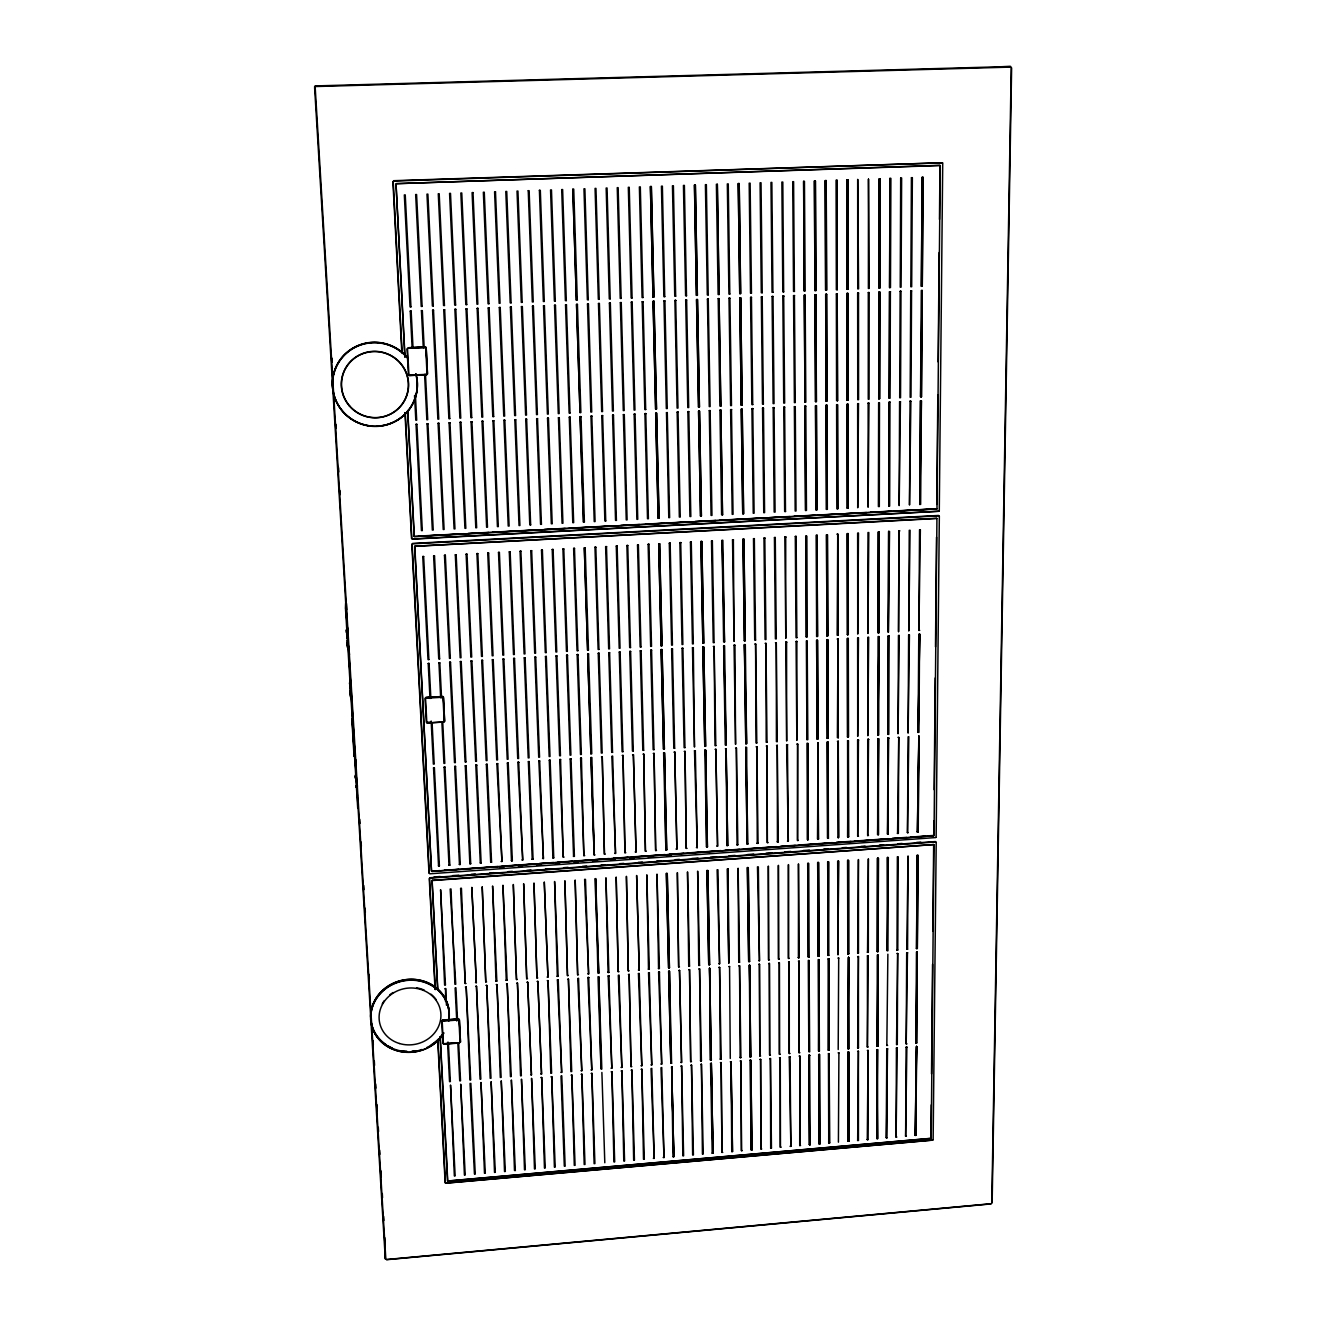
<?xml version="1.0" encoding="UTF-8"?>
<svg xmlns="http://www.w3.org/2000/svg" width="1326" height="1326" viewBox="0 0 1326 1326"><rect width="100%" height="100%" fill="white"/><g stroke="black" fill="none" stroke-linecap="round" stroke-linejoin="round"><path stroke-width="1.5" d="M355.434 778.511L355.351 777.102M355.351 777.782L355.318 776.025M355.219 775.296L355.318 776.705M355.849 785.804L355.948 787.329M857.673 1140.493L858.386 1051.17L858.436 1140.426L857.607 1140.343L858.436 1140.426M857.69 1047.905L858.403 956.494L858.452 1047.838L857.607 1047.755L858.452 1047.838M857.69 953.129L858.419 859.546L858.469 953.062L857.624 952.996L858.469 953.062M858.436 739.991L857.707 836.258L857.624 740.041L858.519 740.09L857.624 740.041M857.64 637.823L857.707 736.378L858.452 637.773M857.64 533.069L857.723 634.06L858.469 533.019M857.657 403.717L857.723 507.759L858.486 403.684L857.657 403.717L858.486 403.684M857.657 293.029L857.74 399.706L858.568 399.673L858.502 292.996L857.657 293.029L858.585 293.029M867.287 1139.647L868.099 1050.374L868.049 1139.581L867.221 1139.498L868.049 1139.581M868.232 955.731L867.403 1047.092L867.453 955.797L868.315 955.864L867.453 955.797M867.535 952.366L868.364 858.834L868.315 952.3L867.453 952.234L868.315 952.3M868.53 739.328L867.685 835.546L867.734 739.378L868.613 739.427L867.734 739.378M867.85 637.209L867.817 735.715L868.663 637.16M867.983 532.505L867.95 633.447L868.812 532.455M868.149 403.237L868.099 507.212L868.994 403.187L868.149 403.237L868.994 403.187M868.298 292.598L868.248 399.225L869.077 399.176L869.143 292.565L868.298 292.598L869.226 292.598M354.39 756.284L352.169 719.62M877.033 1049.628L876.9 1138.802L877.895 1049.711L877.033 1049.628L877.663 1138.736M877.05 1046.148L878.061 954.969L877.895 1046.231L877.05 1046.148L877.895 1046.231M877.282 951.471L877.514 858.171L878.392 858.237L878.143 951.538L877.282 951.471L878.143 951.538M877.812 738.715L877.646 834.833L878.69 738.764L877.812 738.715L878.442 834.783M877.829 734.969L878.061 636.596L878.956 636.629L877.895 735.068L878.956 636.629M878.16 632.833L878.326 531.958L879.237 531.975L878.972 632.784L878.077 632.751L878.326 531.958M878.392 506.598L878.641 402.739L879.486 402.706L879.304 506.631M878.923 292.184L878.74 398.728L878.923 292.184L879.851 292.184L879.569 398.695L879.768 292.134M878.939 288.007L879.204 178.761L880.149 178.745L879.867 288.007L878.939 288.007L879.287 178.778M877.132 1046.297L877.282 955.035M877.364 951.604L877.514 858.171M877.58 1138.586L877.116 1049.761M877.829 1046.081L878.061 954.969M878.061 951.405L878.392 858.237M878.359 834.667L878.608 738.665M878.873 636.546L878.707 735.002M878.889 632.701L879.155 531.908M880.066 178.728L879.867 288.007M887.508 1048.75L886.481 1137.957L886.746 1048.816L887.591 1048.899L886.746 1048.816M886.829 1045.485L887.873 954.206M887.442 857.458L887.177 950.841L888.321 857.508L887.442 857.458L887.956 950.775M888.685 738.002L887.608 834.137L887.89 738.052L888.768 738.101L887.89 738.052M888.354 636.082L887.989 734.405L888.271 635.983L889.149 636.032L888.271 635.983M888.271 632.154L888.652 531.394L889.547 531.428L888.354 632.237L888.652 531.394M889.961 402.209L889.647 506.084L888.752 506.051L889.133 402.259L890.044 402.259L889.133 402.259M889.613 291.786L889.232 398.248L889.531 291.753L890.459 291.753L889.531 291.753M889.547 287.593L889.961 178.38L890.89 178.38L890.475 287.576L889.63 287.626L889.961 178.38M886.481 1137.957L886.812 1048.965M887.608 834.137L887.972 738.151M888.834 506.118L889.216 402.308M887.906 734.306L888.785 734.355L889.083 635.933M890.376 291.72L890.061 398.214L889.149 398.198M897.205 1047.954L896.078 1137.111L896.426 1048.021L897.271 1048.087L896.426 1048.021M896.525 1044.689L897.669 953.444L897.288 1044.623M896.989 950.079L897.37 856.745L898.232 856.795L897.768 950.013L896.906 949.946L897.768 950.013M897.569 833.424L898.746 737.339L898.348 833.374L897.487 833.308L898.348 833.374M898.448 635.386L898.05 733.742L899.26 635.336M898.962 530.831L898.547 631.624L898.962 530.831L899.873 530.864M899.592 401.761L899.177 505.587L900.42 401.728L899.592 401.761L900.52 401.778M900.139 291.322L899.708 397.767L900.536 397.717L900.984 291.289L900.139 291.322L901.067 291.322M900.685 178.016L900.238 287.195L901.083 287.162L901.63 178.016L900.785 178.032M906.868 1047.142L905.641 1136.266L906.106 1047.208L906.951 1047.291L906.106 1047.208M907.465 952.681L906.205 1043.877L906.686 952.748L907.548 952.814L906.686 952.748M906.785 949.317L908.061 855.966L907.564 949.25L906.702 949.184L907.564 949.25M908.807 736.676L907.498 832.728L908.078 736.842M908.625 634.773L908.111 733.096L909.437 634.723M909.255 530.284L908.741 631.01L910.084 530.234M910.05 401.281L909.503 505.04L910.879 401.248L910.05 401.281L910.879 401.248M910.73 290.891L910.166 397.27L910.995 397.236L911.559 290.858L910.73 290.891L911.658 290.891M911.41 177.651L910.846 286.764L911.675 286.731L912.354 177.651L911.509 177.667M915.122 1135.271L916.548 1046.347L915.968 1135.354L915.122 1135.271L915.968 1135.354M915.802 1042.932L917.244 951.919L916.647 1043.015L915.802 1042.932L916.647 1043.015M916.498 948.422L917.178 855.303L918.04 855.369L917.343 948.504L916.498 948.422L917.343 948.504M917.343 831.899L918.835 736.029L918.222 831.966L917.343 831.899L918.222 831.966M918.073 732.333L918.785 634.159L919.68 634.193L918.156 732.433L919.68 634.193M919.548 529.72L918.901 630.414L920.36 529.687M919.73 504.427L920.493 400.8L921.404 400.8L919.83 504.493L920.493 400.8M920.526 396.739L921.305 290.46L922.134 290.427L921.437 396.756L922.134 290.427L920.609 396.789L921.437 396.756M921.421 286.333L922.117 177.286L923.062 177.286L922.266 286.3L921.321 286.3L922.216 177.303M915.205 1135.421L916.631 1046.479M915.885 1043.081L916.465 951.985M916.581 948.554L917.178 855.303M917.426 832.015L918.918 736.129M915.885 1135.205L916.548 1046.347M916.564 1042.866L917.244 951.919M917.26 948.372L918.04 855.369M918.122 831.85L918.835 736.029M919.598 634.11L918.951 732.383M922.266 286.3L922.979 177.27M350.081 691.061L350.346 695.288M350.462 695.537L350.445 697.045M930.935 1137.957L931.233 1104.889M931.515 1073.894L932.543 964.367M932.841 931.316L933.653 844.513L432.342 880.282M933.736 835.247L933.885 820.761M934.167 789.716L935.211 677.951M935.493 646.889L936.521 537.196M936.819 504.427L937.83 394.966M938.145 361.915L939.156 252.47M939.471 219.42L939.968 165.733M936.985 508.687L940.233 165.518M933.139 1139.664L936.206 842.176M939.338 516.145L936.139 837.253M942.72 163.214L939.272 510.891M350.147 692.106L350.512 696.249M347.213 643.16L347.13 641.734M347.462 646.292L347.462 647.37L347.246 643.392M347.379 645.845L347.197 642.828M346.467 630.828L346.434 629.701M346.517 631.541L346.6 632.85L346.534 631.358M346.484 631.176L346.434 629.784M346.815 636.712L346.716 634.574M346.699 634.176L346.616 633.447M346.931 637.673L346.981 638.552L346.716 634.342M991.798 1203.047L1011.224 67.891M992.146 1202.732L1011.622 67.891M345.871 608.352L345.97 603.148M346.086 608.286L346.185 603.197M346.252 608.435L346.351 603.33M345.506 608.485L345.605 603.38M345.655 608.319L345.755 603.214M427.486 374.181L426.16 347.395M414.607 546.478L431.514 871.215L414.823 546.395M444.624 721.543L443.414 696.863M431.994 880.431L437.663 989.677M441.707 1020.805L442.884 1043.363M460.47 1042.236L459.343 1019.412M934.034 835.363L936.935 518.416M931.2 1138.106L933.952 844.629M349.865 685.89C350.346 696.233 349.268 675.448 349.799 685.542M931.018 1138.421L447.74 1181.085M933.637 835.761L431.878 871.381L933.686 835.794M442.138 1020.357L458.862 1019.031M444.193 722.007L426.823 723.101M936.869 508.985L414.309 536.566M425.497 697.509L442.917 696.448M408.905 375.473L427.022 374.678M386.579 1259.518L991.119 1203.726M386.595 1259.7L990.97 1203.925M465.211 1175.051L460.702 1084.187L464.415 1175.118M474.443 1174.074L470.05 1083.408M505.322 1171.521L501.261 1080.823L504.526 1171.587M514.488 1170.543L511.372 1079.977L515.317 1170.643M564.312 1166.151L561.014 1076.016M594.91 1163.631L591.877 1073.298L594.114 1163.698M644.303 1159.272L641.834 1069.154L643.508 1159.355M653.32 1158.327L654.149 1158.41L651.049 1068.541M663.149 1157.449L663.978 1157.548L660.994 1067.712M672.978 1156.587L673.807 1156.686L671.669 1066.668L673.807 1156.686M693.415 1154.946L691.509 1065.027L692.636 1155.029M703.211 1154.084L701.421 1064.214L702.432 1154.167M712.161 1153.139L712.99 1153.239L711.3 1063.386L712.99 1153.239M732.516 1151.515L731.687 1151.416L732.516 1151.515L731.057 1061.745L731.753 1151.581M751.179 1149.708L752.008 1149.791L751.179 1149.708L750.765 1060.104L752.008 1149.791M771.45 1148.084L770.621 1148.001L771.45 1148.084L770.423 1058.479L770.688 1148.15M790.031 1146.294L790.86 1146.377L789.268 1056.905L790.114 1056.988L789.268 1056.905M809.39 1144.587L810.219 1144.669L809.39 1144.587L808.843 1055.281L809.689 1055.363L808.843 1055.281M819.054 1143.725L819.882 1143.824L819.054 1143.725L819.402 1054.419L819.882 1143.824M828.7 1142.879L829.546 1142.962L828.7 1142.879L829.164 1053.606L829.546 1142.962M847.977 1141.189L848.822 1141.272L847.977 1141.189L848.657 1051.982L848.822 1141.272L848.657 1051.982M886.414 1137.807L887.243 1137.89M895.995 1136.962L896.84 1137.045M905.559 1136.117L906.404 1136.2M454.354 1175.996L450.525 1085.033L455.15 1175.93M484.487 1173.344L481.006 1082.513L485.283 1173.278M494.515 1172.466L491.134 1081.668L495.311 1172.399M524.499 1169.83L521.483 1079.149L525.295 1169.747M534.477 1168.952L531.577 1078.303L535.273 1168.869M544.456 1168.073L541.654 1077.474L545.235 1168.007M554.401 1167.195L551.715 1076.629L555.196 1167.129M574.291 1165.438L571.821 1074.972L575.07 1165.372M584.202 1164.576L581.849 1074.126L584.998 1164.493M604.805 1162.753L601.888 1072.469M613.905 1161.957L611.899 1071.64L614.7 1161.891M623.784 1161.079L621.877 1070.811L624.579 1161.012M633.662 1160.217L631.872 1069.983L634.441 1160.151M682.84 1155.891L681.597 1065.855L683.619 1155.824M721.99 1152.443L721.178 1062.557L721.924 1152.277L722.753 1152.377M741.499 1150.719L740.919 1060.933L741.433 1150.57L742.278 1150.653M760.958 1149.012L760.594 1059.292L760.909 1148.846L761.737 1148.946M780.384 1147.288L780.252 1057.667L780.334 1147.139L781.163 1147.222M799.777 1145.598L799.843 1056.026L799.711 1145.432L800.539 1145.515M838.413 1142.183L838.91 1052.794M447.923 1180.969L930.769 1138.338M660.166 1163.184L664.293 1162.819M674.602 1161.908L678.73 1161.543M705.515 1159.189L709.642 1158.825M719.952 1157.913L724.079 1157.548M765.301 1153.902L769.428 1153.537M660.215 1163.598L664.343 1163.233M674.652 1162.322L678.779 1161.957M705.581 1159.587L709.692 1159.222M720.001 1158.311L724.129 1157.946M445.868 1183.074L932.758 1140.045M445.868 1183.19L932.675 1140.161M314.56 86.555L315.571 86.472M550.953 1076.845L551.715 1076.629M571.058 1075.187L571.821 1074.972M581.086 1074.342L581.849 1074.126M591.114 1073.513L591.877 1073.298M611.137 1071.856L611.899 1071.64M621.132 1071.027L621.877 1070.811M631.11 1070.198L631.872 1069.983M641.088 1069.369L641.834 1069.154M671.718 1066.817L673.011 1156.753M680.851 1066.071L681.597 1065.855M690.78 1065.242L691.509 1065.027M700.675 1064.413L701.421 1064.214M710.521 1063.452L711.366 1063.535M721.245 1062.706L720.399 1062.623M731.107 1061.894L730.278 1061.811M740.969 1061.065L740.123 1060.999M749.986 1060.17L750.814 1060.253L751.958 1149.642M760.66 1059.441L759.815 1059.358M770.489 1058.629L769.644 1058.546M818.623 1054.468L819.468 1054.551M828.385 1053.656L829.231 1053.739M838.977 1052.927L838.131 1052.861M847.878 1052.048L848.723 1052.131M858.452 1051.319L857.607 1051.236M868.182 1050.507L867.337 1050.424M470.697 1079.961L466.205 986.975L469.901 1080.027M480.857 1079.115L476.465 986.179L480.045 1079.182M491.001 1078.27L486.725 985.367L490.189 1078.336M501.129 1077.441L496.985 984.572L500.316 1077.508M530.615 1074.839L531.444 1074.922L527.665 982.201L531.444 1074.922M540.71 1074.01L541.538 1074.093L537.859 981.406L541.538 1074.093M560.848 1072.336L561.677 1072.419L557.417 979.881L558.263 979.947L557.417 979.881M580.937 1070.679L581.766 1070.762L577.788 978.439M590.965 1069.85L591.794 1069.933L587.899 977.511L588.744 977.593L587.899 977.511M610.988 1068.192L611.833 1068.259L608.153 975.936L608.999 976.019L608.153 975.936M620.982 1067.364L621.828 1067.447L618.314 975.29M640.939 1065.706L641.784 1065.789L638.452 973.582L639.298 973.649L638.452 973.582M650.917 1064.877L651.746 1064.96L648.547 972.803L649.392 972.87L648.547 972.803M660.862 1064.049L661.691 1064.132L658.608 972.024L659.453 972.091L658.608 972.024M671.636 1063.319L670.807 1063.237L668.669 971.245L669.514 971.312L670.857 1063.369L668.669 971.245M680.735 1062.408L681.564 1062.491L679.509 970.4L681.564 1062.491M701.404 1060.85L700.559 1060.767L701.404 1060.85L699.564 968.842L700.609 1060.916M710.454 1059.955L711.3 1060.021L710.454 1059.955L709.576 968.063L711.3 1060.021L709.576 968.063M721.178 1059.209L720.35 1059.126L721.178 1059.209L719.57 967.284L720.399 1059.275M740.919 1057.568L740.074 1057.485L740.919 1057.568L739.543 965.726L740.14 1057.634M749.936 1056.673L750.781 1056.756L749.936 1056.673L749.505 964.963L750.781 1056.756M819.451 1051.07L818.606 1050.988L818.175 959.626L819.02 959.692L818.672 1051.137L819.02 959.692M828.369 1050.175L829.214 1050.258L828.369 1050.175L828.833 958.797L829.214 1050.258M847.878 1048.568L848.723 1048.651L847.878 1048.568L848.557 957.256L848.723 1048.651L848.557 957.256M886.746 1045.336L887.608 1045.418M450.359 1081.635L448.354 1042.253M460.536 1080.806L458.68 1043.496M510.444 1076.662L507.212 983.776L511.239 1076.596M520.554 1075.834L517.438 982.98L521.35 1075.767M550.804 1073.314L548.052 980.61L551.616 1073.248M570.926 1071.657L568.406 979.036L571.721 1071.59M601.822 1069.088L598.838 976.665L600.993 1069.021L598.026 976.732M631.01 1066.684L629.17 974.312L630.977 1066.535L631.806 1066.618M690.697 1061.728L689.537 969.621L690.647 1061.579L691.492 1061.662M730.278 1058.446L729.565 966.505M759.831 1056.01L759.45 964.184L759.781 1055.861L760.627 1055.944M769.677 1055.198L769.395 963.405L769.61 1055.048L770.456 1055.131M779.489 1054.385L779.34 962.643L779.423 1054.236L780.268 1054.319M789.301 1053.557L789.252 961.864L789.235 1053.424L790.081 1053.507M799.097 1052.745L799.164 961.101L799.031 1052.612L799.876 1052.695M809.672 1051.883L809.059 960.322L808.827 1051.8L808.28 960.389M838.198 1049.512L838.695 958.018M443.945 1043.695L453.608 1042.916M443.348 1044.026L459.459 1042.783M443.995 1044.242L459.459 1042.998M442.718 1020.042L458.232 1018.816M442.768 1020.572L458.282 1019.346M442.818 1021.186L458.332 1019.959M475.487 982.616L476.316 982.682L471.824 887.492L476.316 982.682M496.836 981.091L496.007 981.025L496.836 981.091L492.592 885.983L496.023 981.157M507.079 980.295L506.25 980.229L507.079 980.295L502.952 885.238L506.267 980.362M547.108 977.063L547.936 977.129L544.29 882.254L547.936 977.129M558.13 976.334L557.285 976.268L558.13 976.334L554.6 881.508L557.318 976.4M587.783 973.897L588.611 973.98L584.633 879.337L585.479 879.403L588.611 973.98M598.755 973.185L597.91 973.118L595.705 878.541L598.755 973.185L594.926 878.724M608.883 972.406L608.054 972.339L608.883 972.406L605.949 877.795L608.087 972.472M638.37 969.986L639.215 970.052L636.629 875.574L639.215 970.052M649.292 969.273L648.447 969.207L649.292 969.273L646.823 874.845L648.497 969.339M659.37 968.494L658.525 968.428L659.37 968.494L657.016 874.099L658.558 968.56M668.586 967.648L669.431 967.715L668.586 967.648L666.381 873.42L667.243 873.486L669.431 967.715M689.52 966.157L688.675 966.09L689.52 966.157L687.514 871.895L688.724 966.223M699.548 965.378L698.686 965.311L699.548 965.378L697.658 871.165L698.752 965.444M708.714 964.532L709.559 964.599L708.714 964.532L706.99 870.502L707.852 870.552L709.559 964.599M718.709 963.753L719.57 963.82L717.117 869.757L717.963 869.823L719.57 963.82M739.543 962.278L738.698 962.212L739.543 962.278L738.118 868.248L738.748 962.345M748.66 961.433L749.505 961.499L748.66 961.433L747.4 867.569L748.262 867.635L749.505 961.499M758.621 960.67L759.466 960.737L757.477 866.839L758.339 866.906L759.466 960.737M799.213 957.654L798.351 957.587L799.213 957.654L798.467 863.889L798.418 957.72M808.263 956.825L809.109 956.891L808.263 956.825L808.495 863.16L809.109 956.891M818.159 956.046L819.004 956.112L818.159 956.046L817.694 862.497L818.573 862.563L819.004 956.112M828.883 955.35L828.037 955.284L827.706 861.767L828.568 861.834L828.104 955.416L827.706 861.767M847.762 953.759L848.623 953.825L847.762 953.759L847.662 860.325L848.524 860.392L848.623 953.825M444.624 985.135L440.597 889.746L445.453 985.069M454.934 984.34L451.006 888.984L450.177 889.05L455.746 984.273M465.227 983.544L461.431 888.238L460.603 888.304L465.211 983.411L466.039 983.478M485.764 981.953L482.216 886.729L485.747 981.82L486.592 981.886M516.51 979.566L513.311 884.492L516.477 979.433L517.322 979.5M526.72 978.77L523.654 883.746L526.704 978.638L527.533 978.721M536.931 977.991L533.98 883L536.914 977.842L537.743 977.925M567.495 975.621L564.893 880.762L567.462 975.472L568.307 975.555M577.655 974.825L575.186 880.016L577.622 974.693L578.467 974.759M618.198 971.693L616.192 877.05L618.165 971.544L619.01 971.627M628.309 970.897L626.419 876.32L628.275 970.765L629.121 970.831M678.68 967.002L677.371 872.641L678.63 966.869L679.476 966.936M728.77 963.107L728.073 869.094L728.77 963.107L727.228 869.027L728.073 869.094M768.632 960.024L768.351 866.06L768.566 959.891L769.428 959.958M778.577 959.262L778.395 865.331L778.511 959.129L779.356 959.195M788.506 958.483L788.44 864.602L788.44 958.35L789.285 958.416M837.982 954.654L838.546 861.104L837.684 861.055L837.982 954.654L838.546 861.104M444.807 988.765L445.619 988.566L445.437 1001.163M455.116 987.969L456.757 1021.003M466.222 987.108L465.376 987.041M476.482 986.312L475.653 986.229M506.433 983.975L507.212 983.776M516.659 983.196L517.438 982.98M527.682 982.334L526.853 982.251M537.892 981.538L537.047 981.472M567.627 979.234L568.406 979.036M628.408 974.511L629.22 974.444M679.558 970.533L678.713 970.45M709.625 968.195L710.504 1060.087M719.62 967.416L718.775 967.35M729.615 966.637L728.77 966.571M749.555 965.096L749.986 1056.822M759.516 964.317L758.671 964.251M778.611 962.825L779.34 962.643M788.522 962.063L789.252 961.864M828.054 958.847L828.899 958.93M838.778 958.151L837.916 958.085M848.623 957.389L847.944 1048.7M858.469 956.626L857.624 956.56M897.752 953.576L896.89 953.51M315.124 85.925L316.135 85.858M431.862 871.182L440.133 870.585M444.26 870.304L458.713 869.259M462.84 868.978L497.93 866.475M502.057 866.176L516.51 865.149M520.637 864.85L535.091 863.823M539.218 863.541L553.671 862.497M557.798 862.215L572.252 861.187M576.379 860.889L590.832 859.861M594.96 859.563L609.413 858.535M613.54 858.237L627.994 857.209M632.121 856.911L646.574 855.883M650.701 855.602L665.155 854.574M669.282 854.275L683.735 853.248M687.862 852.95L702.316 851.922M706.443 851.623L720.896 850.596M725.024 850.298L739.477 849.27M743.604 848.988L758.058 847.944M762.185 847.662L776.638 846.634M780.765 846.336L795.219 845.308M799.346 845.01L813.799 843.982M817.927 843.684L832.38 842.656M836.507 842.358L850.96 841.33M855.088 841.049L869.541 840.021M873.668 839.723L888.122 838.695M892.249 838.397L906.702 837.369M910.829 837.071L925.283 836.043M929.41 835.745L933.537 835.463M499.819 867.917L503.946 867.618M518.383 866.591L522.51 866.292M536.964 865.265L541.074 864.983M555.528 863.939L559.655 863.657M574.092 862.629L578.219 862.331M592.656 861.303L596.783 861.005M611.236 859.977L615.347 859.679M629.8 858.651L633.927 858.353M648.364 857.325L652.491 857.027M666.928 855.999L671.055 855.718M429.74 873.801L935.841 837.551M434.033 876.967L440.215 876.519M452.597 875.624L458.779 875.193M471.144 874.298L475.272 874.016M489.708 872.972L493.836 872.674M508.272 871.646L512.4 871.348M526.836 870.32L530.964 870.022M545.4 868.994L549.528 868.696M563.964 867.668L568.075 867.37M582.512 866.342L586.639 866.044M601.076 865.016L605.203 864.718M619.64 863.69L623.767 863.392M638.204 862.348L642.331 862.066M656.768 861.022L660.895 860.74M675.315 859.696L679.442 859.397M691.824 858.519L698.006 858.071M710.388 857.193L716.57 856.745M728.952 855.867L735.134 855.419M747.499 854.541L753.698 854.093M766.063 853.215L772.246 852.767M784.627 851.889L790.81 851.441M803.191 850.546L809.374 850.115M823.811 849.071L827.938 848.789M842.375 847.745L846.502 847.463M860.939 846.419L865.066 846.121M879.503 845.093L883.613 844.795M898.05 843.767L902.177 843.469M916.614 842.441L920.741 842.143M429.955 877.746L935.526 841.562M429.972 878.143L935.609 841.944M432.359 880.547L933.653 844.596M439.387 865.928L438.541 865.861L439.387 865.928L434.381 767.771L433.536 767.837L438.558 865.994M449 865.132L449.845 865.182L449.017 865.248L444.127 767.141L444.972 767.074L444.144 767.24M460.288 864.453L459.442 864.386L460.288 864.453L455.531 766.395L454.702 766.445L459.459 864.502M480.294 862.911L481.139 862.977L480.31 863.027L475.802 765.069L476.664 765.119L475.802 765.069M501.095 861.436L501.941 861.486L496.869 763.677L497.698 763.627L501.941 861.486M512.333 860.756L511.488 860.69L512.333 860.756L508.206 762.931L507.377 762.997L511.505 860.823M521.847 859.961L522.709 860.027L517.869 762.301L518.731 762.351L517.869 762.301M533.069 859.281L532.223 859.231L533.069 859.281L529.19 761.555L528.361 761.621L532.24 859.347M542.566 858.486L543.411 858.552L538.837 760.925L539.699 760.975L538.853 761.041M553.754 857.823L552.909 857.756L553.754 857.823L550.124 760.196L549.295 760.246L552.925 857.872M574.39 856.347L573.545 856.298L574.39 856.347L571.009 758.82L570.18 758.87L573.578 856.414M594.993 854.889L594.131 854.839L591.015 757.511L591.877 757.56L594.164 854.955L591.015 757.511M614.684 853.38L615.529 853.43L611.85 756.251M635.171 851.922L636.032 851.988L633.38 754.726L636.032 851.988M665.834 849.751L666.696 849.8L665.834 849.751L664.409 752.704L666.696 849.8M676.028 849.021L676.89 849.088L674.719 752.024L676.89 849.088M696.399 847.579L697.261 847.645L694.509 750.731L695.371 750.781L694.509 750.731M706.559 846.85L707.421 846.916L706.559 846.85L705.598 750.002L707.421 846.916M716.703 846.137L717.565 846.203L715.874 749.323L717.565 846.203M727.709 845.474L726.847 845.424L727.709 845.474L726.134 748.66L726.897 845.54M737.836 844.761L736.974 844.695L737.836 844.761L736.378 747.98L737.041 844.811M747.963 844.032L747.085 843.982L745.792 747.367L746.671 747.416L747.151 844.098L745.792 747.367M758.058 843.319L757.196 843.27L758.058 843.319L756.831 746.637L757.262 843.386M778.246 841.894L777.367 841.828L778.246 841.894L777.251 745.311L777.434 841.944M787.445 841.115L788.307 841.181L786.633 744.698L787.511 744.731L786.633 744.698M808.412 839.756L807.551 839.69L806.97 743.356L807.849 743.405L807.617 839.806L807.849 743.405M817.595 838.977L818.457 839.043L817.595 838.977L817.927 742.643L818.457 839.043M828.485 838.33L827.606 838.264L827.275 742.03L828.153 742.079L827.689 838.38L827.275 742.03M837.634 837.551L838.496 837.618L838.214 741.317L838.496 837.618M847.629 836.855L848.507 836.905L847.629 836.855L848.325 740.654L848.507 836.905L848.325 740.654M887.525 834.021L888.403 834.071M907.415 832.612L908.293 832.662M469.885 863.773L470.713 863.707L466.089 765.699L465.26 765.748L469.868 863.64L470.713 863.707M490.719 862.298L491.548 862.232L487.172 764.323L486.344 764.373L490.703 862.165L491.548 862.232M563.252 857.143L560.567 759.5L559.738 759.566L563.235 857.027L564.08 857.093M583.871 855.684L581.434 758.14L580.606 758.19L583.838 855.568L584.7 855.618M604.457 854.226L602.253 756.781L604.407 854.11L605.269 854.159M624.977 852.767L623.021 755.406L624.927 852.651L625.789 852.701M645.447 851.309L643.74 754.063L645.414 851.193L646.259 851.259M655.674 850.579L654.066 753.383L655.624 850.463L656.486 850.53M686.271 848.425L685.028 751.345L686.222 848.292L687.083 848.358M767.356 842.656L767.041 745.974L767.29 842.54L768.152 842.607M797.572 840.518L797.622 743.969L797.506 840.402L798.368 840.469M432.094 722.919L434.199 764.058L433.353 764.107L431.165 721.029M465.94 761.969L465.078 761.92L460.337 661.575L461.199 661.525L465.923 761.87M493.206 659.619L497.548 759.914L496.72 759.964L492.36 659.668L493.222 659.702L492.377 659.751M525.096 657.696L529.074 757.859L528.229 757.908L524.251 657.762L525.113 657.795L524.284 657.845M535.704 657.066L539.549 757.163L538.721 757.229L534.859 657.116L535.721 657.166L534.892 657.215M556.87 655.806L560.467 755.803L559.605 755.754L556.042 655.856L556.903 655.889L556.058 655.939M567.445 655.177L570.909 755.124L570.081 755.174L566.6 655.226L567.478 655.259L566.6 655.226M590.899 753.698L591.761 753.748L588.545 653.917L587.7 653.967L590.899 753.698L587.7 653.967M599.07 653.287L602.17 753.069L601.308 753.019L598.241 653.337L599.12 653.37L598.241 653.337M612.562 752.389L611.7 752.339L608.767 652.707L609.595 652.657L612.529 752.29M622.955 751.726L622.076 751.676L619.275 652.077L620.104 652.027L622.905 751.61M633.314 751.046L632.452 750.997L629.767 651.447L630.596 651.398L633.281 750.93M643.674 750.367L642.812 750.317L640.259 650.817L641.088 650.768L643.64 750.267M654.033 749.687L653.154 749.638L650.718 650.188L651.563 650.138L653.983 749.588M663.497 748.958L664.359 749.008L662.055 649.607L661.177 649.574L663.547 749.074L661.177 649.574M674.685 748.345L673.823 748.295L671.636 648.944L672.464 648.895L674.636 748.229M684.995 747.665L684.133 747.615L682.061 648.315L682.89 648.265L684.945 747.566M704.719 746.273L705.581 746.323L703.791 647.105L702.896 647.071L704.769 746.372L702.896 647.071M715.858 745.643L714.996 745.593L714.134 646.408L715.808 745.543M726.134 744.98L725.256 744.93L723.681 645.828L724.576 645.861L726.134 744.98L723.681 645.828M745.742 743.588L746.621 743.637L745.311 644.635L744.433 644.585L745.809 743.687L744.433 644.585M756.848 742.974L755.986 742.925L755.605 643.922L756.798 742.875M767.074 742.295L766.196 742.262L765.947 643.309L767.008 742.195M777.285 741.632L776.406 741.582L776.274 642.679L777.218 741.532M786.583 642.066L786.666 741.019L785.754 642.115L786.649 642.149L785.754 642.115M806.954 739.593L807.832 739.643L807.169 640.839L806.954 739.593L806.357 640.889M817.114 738.93L817.993 738.98L817.529 640.309L816.634 640.276L817.181 739.03L816.634 640.276M827.258 738.267L828.137 738.317L827.789 639.696L826.91 639.662L827.325 738.367L826.91 639.662M838.281 737.654L837.386 737.604L837.982 638.999L838.281 737.654L837.982 638.999M847.513 736.941L848.391 736.991L848.292 638.469L847.397 638.436L847.596 737.041L847.397 638.436M433.552 767.936L434.398 767.887M465.277 765.864L466.106 765.798M496.885 763.793L497.714 763.726M507.394 763.096L508.206 762.931M528.378 761.721L529.223 761.671M560.6 759.616L559.738 759.566M570.213 758.986L571.009 758.82M601.457 756.931L602.286 756.881M633.43 754.842L632.552 754.792M642.961 754.212L643.74 754.063M663.58 752.754L664.459 752.803L666.646 849.684M673.956 752.173L674.768 752.124M704.786 750.052L705.664 750.102L707.371 846.8M715.924 749.422L715.062 749.389M725.372 748.809L726.184 748.759M745.858 747.466L747.897 843.916M756.085 746.803L756.897 746.737M776.506 745.461L777.251 745.311M797.688 744.068L796.81 744.019M818.009 742.742L817.661 839.093M847.529 740.704L848.408 740.753M898.829 737.438L897.951 737.389M427.403 722.289L431.414 722.04M427.436 722.885L443.58 721.941M434.199 697.111L426.127 697.609L442.304 696.664L438.226 696.863M426.193 698.238L442.354 697.244M428.878 659.602L428.016 659.569L422.762 556.506L423.64 556.539L428.878 659.519M439.619 658.972L438.74 658.923L433.619 555.925L434.497 555.876L439.602 658.873M445.337 555.296L450.326 658.326L449.481 658.376L444.475 555.345L445.354 555.362L444.475 555.345M546.179 652.624L545.301 652.574L541.505 550.108L542.367 550.058L546.146 652.525M553.091 549.478L556.771 651.994L555.892 651.944L552.229 549.528L553.108 549.561L552.229 549.528M563.782 548.898L567.346 651.364L566.467 651.315L562.937 548.947L563.815 548.981L562.97 549.03M577.904 650.735L577.025 650.685L573.628 548.367L574.473 548.334L577.871 650.635M587.584 650.055L588.462 650.105L585.164 547.754L584.318 547.804L587.617 650.154L584.352 547.87L585.197 547.82M599.004 649.475L598.125 649.425L594.976 547.224L595.822 547.174L598.954 649.375M606.479 546.61L609.529 648.845L608.684 648.895L605.634 546.644L606.529 546.677L605.634 546.644M617.12 546.03L620.038 648.215L619.209 648.265L616.275 546.08L617.17 546.097L616.275 546.08M630.546 647.585L629.668 647.552L626.9 545.5L627.745 545.45L630.496 647.502M641.022 646.972L640.143 646.922L637.524 544.936L638.37 544.887L640.988 646.873M648.978 544.306L651.514 646.342L650.668 646.392L648.132 544.356L649.027 544.389L648.132 544.356M661.094 645.679L661.972 645.712L659.619 543.809L658.724 543.793L661.144 645.762L658.724 543.793M670.144 543.179L672.431 645.099L671.602 645.149L669.298 543.212L670.194 543.246L669.298 543.212M680.719 542.599L682.873 644.469L682.045 644.519L679.873 542.649L680.768 542.682L679.873 542.649M691.26 542.036L693.299 643.856L692.47 643.906L690.432 542.085L691.327 542.102L690.432 542.085M702.83 643.193L703.708 643.226L701.868 541.538L700.973 541.505L702.879 643.276L700.973 541.505M714.117 642.613L713.239 642.58L711.498 540.942L712.344 540.892L714.068 642.53M724.51 641.999L723.631 641.95L722.024 540.378L722.852 540.328L724.51 641.999L722.073 540.444M733.361 539.765L734.074 641.419L732.532 539.815L733.427 539.831L732.532 539.815M744.383 640.723L745.262 640.756L743.919 539.268L743.024 539.251L744.433 640.806L743.024 539.251M755.621 640.143L754.726 640.11L753.5 538.671L754.328 538.638L755.555 640.06M764.804 538.074L765.964 639.53L765.069 639.48L763.975 538.107L764.87 538.141L763.975 538.107M775.262 537.511L776.29 638.9L775.412 638.867L774.434 537.544L775.329 537.577L774.5 537.627M785.705 536.947L785.788 638.336L784.876 536.98L785.771 537.013L784.876 536.98M796.926 637.673L796.031 637.64L795.302 536.433L796.13 536.384L796.86 637.591M806.341 637.027L807.219 637.06L806.556 535.82L806.341 637.027L805.727 535.87M816.617 636.414L817.512 636.447L817.031 535.323L816.136 535.306L816.683 636.497L817.031 535.323M826.894 635.8L827.772 635.834L827.424 534.776L826.529 534.743L826.96 635.883L826.529 534.743M838.049 635.237L837.154 635.187L837.734 534.146L838.049 635.237L837.734 534.146M847.397 634.574L848.292 634.624L848.192 533.649L847.281 533.616L847.48 634.673L847.281 533.616M918.819 630.331L919.714 630.364M428.215 663.497L429.094 663.53L428.215 663.497L430.005 698.454M440.68 697.808L438.939 662.851L439.801 662.801L441.541 697.758M449.647 662.221L450.509 662.254L455.365 762.665L454.503 762.616L449.647 662.221L450.509 662.254M471.028 660.945L471.89 660.978L476.482 761.29L475.653 761.339L471.028 660.945L471.89 660.978M481.719 660.398L482.565 660.331L487.023 760.594L486.161 760.544L481.703 660.298L482.565 660.331M503.018 659.121L503.863 659.072L508.073 759.218L507.228 759.284L503.002 659.022L503.863 659.072M513.659 658.475L514.505 658.425L518.582 758.538L517.72 758.489L513.626 658.392L514.505 658.425M545.483 656.569L546.329 656.519L545.483 656.569L549.179 756.533L550.008 756.483L546.295 656.436M577.158 654.596L578.037 654.63L577.158 654.596L580.523 754.494L581.352 754.444L578.003 654.547M692.487 647.701L693.365 647.734L692.487 647.701L694.476 747.052L693.316 647.652M734.057 645.215L734.952 645.248L735.565 744.367L734.057 645.215L734.952 645.248M796.064 641.502L796.959 641.535L796.064 641.502L796.843 740.356L796.876 641.452M439.801 662.901L438.939 662.851M461.216 661.624L460.337 661.575M587.75 654.05L588.545 653.917M609.645 652.74L608.767 652.707M620.154 652.11L619.275 652.077M630.646 651.48L629.767 651.447M641.121 650.851L640.259 650.817M651.596 650.237L650.718 650.188M661.226 649.657L662.055 649.607L664.359 749.008M672.514 648.978L671.636 648.944M682.94 648.364L682.061 648.315M702.962 647.154L703.791 647.105L705.581 746.323M714.184 646.491L713.305 646.458M744.483 644.685L746.621 743.637M755.671 644.005L754.776 643.972M765.997 643.392L765.119 643.359M776.323 642.779L775.445 642.729M838.049 639.082L837.154 639.049M414.524 536.5L936.769 508.902M412.303 538.92L938.974 511.206M412.303 539.168L938.675 511.306M412.535 543.445L938.626 515.466M412.552 543.809L938.709 515.831M415.021 546.179L936.587 518.234M415.038 546.329L936.686 518.516M455.315 554.832L456.177 554.782L455.315 554.832L460.172 657.746L461.017 657.696L456.161 554.699M466.139 554.251L467.001 554.202L471.708 657.05L470.863 657.099L466.122 554.169L467.001 554.202M476.962 553.655L477.808 553.622L482.382 656.42L481.52 656.387L476.929 553.588L477.808 553.622M487.753 553.075L488.614 553.041L493.057 655.79L492.178 655.74L487.736 553.008L488.614 553.041M498.51 552.428L499.388 552.461L503.698 655.143L502.836 655.11L498.51 552.428L499.388 552.461M509.283 551.848L510.162 551.865L509.283 551.848L513.494 654.563L514.339 654.514L510.145 551.798M520.057 551.334L520.919 551.284L520.057 551.334L524.118 653.933L524.963 653.884L520.886 551.218M530.814 550.754L531.66 550.721L535.571 653.254L534.71 653.204L530.781 550.688L531.66 550.721M422.779 556.588L423.64 556.539M434.497 555.959L433.619 555.925M541.538 550.174L542.4 550.141M573.661 548.45L574.523 548.4M595.871 547.257L594.976 547.224M626.949 545.583L627.795 545.533M637.574 545.003L638.419 544.953M658.773 543.859L659.619 543.809M701.023 541.588L701.868 541.538M711.565 541.008L712.394 540.975M743.074 539.317L743.919 539.268M753.566 538.754L754.395 538.704M795.368 536.5L796.197 536.45M837.817 534.212L836.905 534.179M449.962 422.729L454.967 528.892L454.089 528.875L449.083 422.779L449.978 422.795L449.1 422.828M493.836 420.69L498.311 526.621L497.432 526.588L492.974 420.723L493.869 420.74L492.99 420.79M530.682 524.914L529.787 524.897L525.742 419.198L526.621 419.165L530.649 524.847M541.439 524.35L540.56 524.334L536.649 418.701L537.511 418.651L541.422 524.284M570.13 417.126L573.661 522.659L572.782 522.643L569.268 417.176L570.163 417.193L569.302 417.226M583.49 522.079L584.385 522.096L580.987 416.629L580.108 416.662L583.523 522.146L580.158 416.712L581.02 416.679M605.767 520.985L604.871 520.952L601.772 415.651L602.634 415.618L605.733 520.903M616.441 520.422L615.546 520.389L612.579 415.154L613.441 415.104L616.408 520.356M645.779 413.596L648.397 518.748L647.502 518.715L644.933 413.646L645.828 413.662L644.933 413.646M658.127 518.168L659.022 518.184L656.585 413.148L655.69 413.148L658.177 518.234L655.74 413.198L656.585 413.148L658.972 518.118M678.017 412.104L680.238 517.074L679.343 517.041L677.155 412.137L678.067 412.154L677.155 412.137M700.509 515.93L701.404 515.963L699.498 411.159L698.587 411.143L700.559 516.013L698.587 411.143M710.123 410.596L711.963 515.4L711.067 515.383L709.277 410.646L710.189 410.662L709.277 410.646M722.504 514.853L721.609 514.836L719.952 410.148L720.814 410.099L722.504 514.853L720.814 410.099M742.676 513.726L743.571 513.742L742.195 409.17L741.284 409.154L742.742 513.792L741.35 409.204L742.195 409.17L743.571 513.742M752.77 408.607L754.096 513.195L753.251 513.245L751.925 408.657L752.837 408.673L751.925 408.657M774.019 407.629L775.08 512.101L774.185 512.068L773.174 407.662L774.086 407.679L773.24 407.712M785.556 511.538L784.66 511.521L783.765 407.165L784.611 407.132L785.489 511.471M805.578 510.427L806.473 510.444L805.777 406.137L804.948 406.187L805.578 510.427L804.948 406.187M816.004 509.88L816.915 509.897L816.418 405.706L815.507 405.69L816.087 509.946L815.589 405.739L816.418 405.706M826.43 509.333L827.341 509.35L826.976 405.209L826.065 405.192L826.512 509.399L826.131 405.242L826.976 405.209L827.258 509.283M837.75 508.803L836.855 508.786L836.607 404.712L837.518 404.712L837.75 508.803L837.452 404.662L836.607 404.712M847.248 508.239L848.159 508.256L848.043 404.231L847.132 404.215L847.331 508.306L847.215 404.264L848.043 404.231L848.159 508.256M418.635 536.102L439.271 535.008M443.398 534.792L464.034 533.698M468.161 533.483L488.797 532.389M492.924 532.174L513.56 531.096M519.742 530.765L538.323 529.787M544.505 529.455L565.141 528.361M569.268 528.146L589.904 527.068M594.031 526.836L614.667 525.759M620.866 525.428L639.43 524.45M645.629 524.118L664.193 523.14M668.321 522.925L688.956 521.831M695.139 521.499L715.775 520.422M719.902 520.206L740.538 519.112M744.665 518.897L765.301 517.803M769.428 517.588L790.064 516.494M794.191 516.278L814.827 515.184M821.026 514.869L841.662 513.775M845.789 513.56L866.408 512.466M870.536 512.25L891.171 511.156M895.299 510.941L915.935 509.847M920.062 509.632L936.57 508.77M425.48 374.38L427.734 419.662L426.856 419.712L424.602 374.413M449.779 418.635L448.884 418.635L443.746 309.77L444.658 309.77L449.763 418.585M471.758 417.624L470.863 417.607L466.023 308.859L466.918 308.859L471.741 417.574M493.686 416.596L492.791 416.596L488.233 307.964L489.128 307.964L493.67 416.546M544.389 305.693L548.284 414.077L547.423 414.11L543.511 305.726L544.422 305.726L543.544 305.776M570.031 413.066L569.136 413.049L565.539 304.847L566.417 304.814L569.998 412.999M579.992 412.552L580.887 412.552L577.407 304.367L576.528 304.4L580.026 412.601L576.561 304.433L577.44 304.4M621.231 302.593L624.165 410.546L623.303 410.596L620.353 302.626L621.264 302.626L620.402 302.659M632.137 302.146L634.955 410.049L634.093 410.082L631.275 302.179L632.187 302.179L631.325 302.229M645.729 409.552L644.834 409.535L642.182 301.748L643.06 301.715L645.679 409.502M655.591 409.038L656.486 409.054L654 301.3L653.088 301.3L655.641 409.088L653.138 301.334L654 301.3M698.504 407.049L699.415 407.049L697.459 299.543L696.548 299.543L698.57 407.099L696.598 299.577L697.459 299.543L699.415 407.049M720.797 406.071L719.885 406.054L718.195 298.665L719.057 298.632L720.797 406.071L719.057 298.632M741.217 405.06L742.129 405.076L740.72 297.803L739.792 297.803L741.284 405.11L739.792 297.803M752.787 404.579L751.875 404.563L750.566 297.372L751.428 297.322L752.72 404.529M763.411 404.082L762.5 404.065L761.339 296.925L762.201 296.891L763.345 404.032M783.683 296.029L784.644 403.104L783.732 403.087L782.837 296.063L783.749 296.063L782.837 296.063M804.915 402.109L805.827 402.109L805.131 295.151L804.269 295.201L804.998 402.159L804.352 295.234L805.197 295.201M815.49 401.612L816.402 401.629L815.904 294.753L814.976 294.753L815.556 401.662L815.059 294.803L815.904 294.753L816.335 401.579M826.048 401.132L826.96 401.132L826.595 294.322L825.667 294.322L826.131 401.181L825.75 294.355L826.595 294.322M837.518 400.651L836.59 400.634L836.341 293.891L837.187 293.858L837.518 400.651L837.187 293.858M847.132 400.154L848.043 400.154L847.927 293.46L847.016 293.46L847.215 400.203L847.016 293.46M878.657 398.678L879.569 398.695M416.032 424.37L416.911 424.337L422.314 530.615L421.453 530.582L416.032 424.32L416.911 424.337M427.055 423.806L427.95 423.823L427.071 423.856L432.342 530.085L433.221 530.035L427.933 423.756M438.094 423.342L438.972 423.309L444.094 529.472L443.232 529.505L438.077 423.292L438.972 423.309M460.089 422.314L460.967 422.281L465.824 528.328L464.945 528.295L460.072 422.265L460.967 422.281M471.078 421.801L471.94 421.767L471.078 421.801L475.802 527.798L476.664 527.748L471.923 421.718M482.018 421.237L482.913 421.254L487.487 527.184L486.625 527.234L482.018 421.237L482.913 421.254M503.93 420.276L504.808 420.243L509.118 526.057L508.223 526.024L503.913 420.226L504.808 420.243M514.869 419.762L515.731 419.729L519.908 525.494L519.046 525.527L514.836 419.712L515.731 419.729M547.539 418.187L548.434 418.204L552.196 523.787L551.318 523.77L547.539 418.187L548.434 418.204M558.445 417.74L559.307 417.69L558.445 417.74L562.075 523.273L562.937 523.223L559.274 417.64M590.982 416.215L591.844 416.182L590.982 416.215L594.23 521.582L595.076 521.549L591.81 416.115M623.369 414.657L624.281 414.657L627.099 519.858L626.253 519.908L623.369 414.657L624.281 414.657M634.209 414.193L635.055 414.16L637.756 519.295L636.911 519.344L634.159 414.143L635.055 414.16M666.481 412.701L667.326 412.651L666.481 412.701L668.785 517.67L669.63 517.621L667.276 412.601M687.929 411.69L688.791 411.657L690.829 516.51L689.934 516.494L687.879 411.64L688.791 411.657M730.626 409.651L731.538 409.668L730.626 409.651L732.217 514.339L733.046 514.306L731.471 409.601M762.549 408.159L763.461 408.176L764.588 512.648L763.759 512.681L762.549 408.159L763.461 408.176M794.44 406.734L795.269 406.684L796.014 510.991L795.186 511.04L794.357 406.668L795.269 406.684M526.637 419.215L525.742 419.198M536.682 418.751L537.544 418.701M602.667 415.668L601.772 415.651M612.629 415.204L613.474 415.171M698.636 411.193L699.498 411.159L701.338 515.897M720.018 410.198L720.863 410.165M783.848 407.215L784.677 407.181M805.015 406.237L805.777 406.137M920.575 400.85L921.404 400.8L920.642 504.46M409.585 375.125L426.375 374.38M409.585 375.54L426.375 374.794M425 347.047L408.159 347.76L425.646 346.931M408.143 348.025L424.966 347.313M408.193 348.307L425.049 347.594M444.459 305.51L443.547 305.51L438.276 193.762L439.188 193.745L444.442 305.477M511.123 302.825L510.212 302.825L505.803 191.458L506.731 191.458L511.09 302.792M576.396 300.173L577.307 300.173L573.727 189.154L572.832 189.187L576.396 300.173L572.882 189.204M588.28 299.726L587.368 299.726L583.97 188.806L584.882 188.789L588.247 299.693M599.253 299.295L598.341 299.295L595.076 188.425L595.954 188.391L599.219 299.245M652.989 297.09L653.9 297.09L651.348 186.535L650.42 186.535L653.038 297.123L650.42 186.535M664.79 296.659L663.878 296.659L661.442 186.17L662.37 186.154L664.74 296.626M686.536 295.781L685.608 295.781L683.454 185.425L684.382 185.408L686.487 295.748M696.465 295.35L697.377 295.35L695.371 185.027L694.443 185.043L696.465 295.35L694.509 185.06M719.04 294.471L718.128 294.471L716.388 184.297L717.316 184.281L719.04 294.471L717.316 184.281M729.864 294.041L728.935 294.041L727.328 183.916L728.256 183.916L729.797 294.007M739.195 183.535L738.267 183.552L739.742 293.61L740.654 293.61L739.195 183.535L740.588 293.576M772.975 292.3L772.047 292.3L770.986 182.441L771.848 182.408L772.909 292.267M783.716 291.869L782.804 291.869L781.876 182.06L782.804 182.06L783.649 291.836M794.456 291.438L793.528 291.438L792.733 181.695L793.594 181.662L794.39 291.405M804.252 291.007L805.18 291.007L804.451 181.297L803.589 181.331L804.252 291.007L803.672 181.347M815.374 180.949L814.429 180.966L814.96 290.576L815.888 290.576L815.374 180.949L815.888 290.576M826.197 180.585L825.253 180.585L825.65 290.145L826.579 290.145L826.197 180.585L826.579 290.145M837.253 289.731L836.341 289.731L836.076 180.22L837.021 180.203L837.253 289.731L836.938 180.187M847.811 179.839L846.883 179.855L846.999 289.3L847.927 289.3L847.811 179.839L847.927 289.3M410.248 311.113L411.159 311.113L410.264 311.162L412.154 348.191M423.292 347.727L421.436 310.665L422.331 310.665L424.171 347.694M432.608 310.251L433.503 310.218L438.773 419.149L437.878 419.132L432.608 310.218L433.503 310.218M454.901 309.356L455.796 309.323L460.768 418.138L459.89 418.121L454.884 309.323L455.796 309.323M477.128 308.411L478.04 308.411L477.145 308.461L481.852 417.16L482.73 417.11L478.006 308.378M499.338 307.549L500.217 307.516L504.642 416.099L503.764 416.132L499.305 307.516L500.217 307.516M510.377 307.068L511.289 307.068L515.565 415.585L514.67 415.568L510.377 307.068L511.289 307.068M521.466 306.654L522.345 306.621L526.488 415.088L525.626 415.121L521.433 306.621L522.345 306.621M532.505 306.223L533.384 306.173L537.395 414.574L536.533 414.624L532.488 306.173L533.384 306.173M554.533 305.295L555.445 305.295L559.158 413.563L558.296 413.613L554.533 305.295L555.445 305.295M587.534 303.986L588.413 303.952L591.727 412.054L590.832 412.038L587.501 303.952L588.413 303.952M598.507 303.555L599.385 303.505L602.551 411.557L601.689 411.59L598.474 303.505L599.385 303.505M609.413 303.074L610.325 303.074L613.358 411.043L612.463 411.043L609.413 303.074L610.325 303.074M664.028 300.903L664.89 300.869L667.243 408.557L666.332 408.541L663.961 300.869L664.89 300.869M674.901 300.455L675.763 300.422L674.901 300.455L677.122 408.093L677.984 408.043L675.696 300.389M685.757 300.024L686.619 299.991L688.708 407.546L687.796 407.546L685.691 299.991L686.619 299.991M707.438 299.146L708.299 299.112L707.438 299.146L709.261 406.601L710.123 406.552L708.233 299.079M729.002 298.234L729.913 298.234L731.471 405.574L730.626 405.607L729.002 298.234L729.913 298.234M772.163 296.527L773.008 296.494L774.036 403.585L773.124 403.585L772.097 296.494L773.008 296.494M793.561 295.632L794.489 295.632L793.561 295.632L794.407 402.64L795.252 402.607L794.407 295.599M422.331 310.665L421.436 310.665M443.762 309.803L444.658 309.77M466.039 308.908L466.918 308.859M489.128 307.964L488.233 307.964M566.451 304.847L565.539 304.847M643.11 301.748L642.182 301.748M719.106 298.681L718.195 298.665M739.858 297.836L740.72 297.803L742.079 405.027M750.632 297.405L751.494 297.372M761.406 296.958L762.268 296.925M836.424 293.924L837.27 293.891M847.082 293.494L847.927 293.46M879.005 292.217L879.851 292.184M393.623 180.701L942.604 162.767M393.656 181.049L942.073 162.816M939.968 165.535L396.225 183.668L939.869 165.302M473.017 192.602L472.106 192.618L476.962 304.201L477.841 304.168L473.001 192.585M495.51 191.839L494.598 191.839L499.156 303.306L500.051 303.273L495.476 191.822M528.212 190.695L529.124 190.695L533.234 301.947L532.323 301.947L528.245 190.712M539.384 190.314L540.312 190.314L544.273 301.499L543.362 301.499L539.417 190.331M315.936 85.908L1010.313 66.515M315.969 86.522L1010.478 67.112M995.412 66.88L1010.843 66.499M846.883 179.855L847.082 289.333M825.253 180.585L825.65 290.145M814.429 180.966L814.96 290.576M738.267 183.552L739.742 293.61M695.321 185.01L697.327 295.317M651.298 186.518L653.851 297.057M656.486 409.054L653.95 301.267M827.772 635.834L827.358 534.693M817.512 636.447L816.965 535.256M848.391 736.991L848.226 638.386M837.402 741.367L838.281 741.416L838.43 837.502M828.137 738.317L827.722 639.613M817.993 738.98L817.446 640.226M745.262 640.756L743.853 539.201M868.48 835.496L867.685 835.546M858.502 836.192L857.707 836.258M848.524 860.392L848.557 953.692M847.662 860.325L847.844 953.891M703.708 643.226L701.802 541.472M767.041 745.974L766.246 746.024M828.568 861.834L828.816 955.217M818.49 862.43L818.938 955.996M817.694 862.497L818.225 956.179M807.7 863.209L808.33 956.941M906.984 1043.811L906.205 1043.877M736.378 747.98L735.565 748.03M661.972 645.712L659.569 543.743M868.182 1047.026L867.403 1047.092M799.164 961.101L798.385 961.151M748.262 867.635L749.455 961.367M747.4 867.569L748.726 961.565M685.028 751.345L684.199 751.394M769.395 963.405L768.616 963.472M799.843 1056.026L799.064 1056.093M707.852 870.552L709.509 964.466M706.99 870.502L708.764 964.665M654.066 753.383L653.254 753.433M780.252 1057.667L779.456 1057.734M739.543 965.726L738.748 965.792M623.021 755.406L622.192 755.472M667.243 873.486L669.381 967.582M666.381 873.42L668.619 967.781M699.564 968.842L698.769 968.892M689.537 969.621L688.741 969.671M447.525 1180.803L440.099 1036.783M581.434 758.14L580.606 758.19M414.143 536.417L407.612 410.513M550.124 760.196L549.295 760.246M548.052 980.61L547.24 980.676M487.172 764.323L486.344 764.373M541.654 1077.474L540.842 1077.541M346.567 632.452L346.467 630.38M496.985 984.572L496.173 984.638M455.531 766.395L454.702 766.445M486.725 985.367L485.913 985.433M347.296 644.701L347.23 643.541L347.362 645M445.453 1183.024L438.044 1040.943M445.138 1182.792L437.746 1040.827M350.097 690.034L350.279 692.487M345.97 603.264L346.766 619.938M346.351 603.496L346.732 609.662M347.843 628.159L348.092 632.27M349.202 650.768L349.451 654.878M355.782 759.732L356.031 763.842M357.142 782.357L357.39 786.467M315.19 87.383L385.816 1258.954M347.13 623.071L348.141 642.546M348.489 645.646L350.744 685.708M351.092 688.774L354.705 751.494M355.053 754.477L356.081 774.119M356.412 777.069L357.374 795.6M357.788 799.644L358.119 807.915M314.594 87.4L385.286 1258.706M345.506 608.733L357.705 807.948M347.047 640.475L347.097 640.839M351.838 718.941L354.059 756.301M331.964 358.169L332.213 362.313M335.942 424.337L336.191 428.48M338.561 467.763L338.81 471.907M339.937 490.504L340.185 494.648M359.727 819.286L359.976 823.429M361.103 842.027L361.352 846.17M363.722 885.453L363.97 889.597M365.098 908.194L365.346 912.338M369.076 974.378L369.324 978.505M373.07 1040.545L373.319 1044.673M374.313 1061.214L374.562 1065.358M375.672 1083.955L375.921 1088.099M376.932 1104.641L377.297 1110.84M378.291 1127.382L378.54 1131.526M379.667 1150.139L379.916 1154.266M380.91 1170.808L381.291 1177.007M382.286 1193.549L382.534 1197.693M383.645 1216.307L383.894 1220.434M393.225 181.529L402.159 352.799M405.275 412.651L411.839 538.522M412.137 544.257L429.309 873.27M429.574 878.558L435.376 989.544M392.894 181.513L401.828 352.782M404.944 412.618L411.524 538.472M411.822 544.207L428.994 873.188M429.259 878.475L435.061 989.445M411.143 311.08L413.032 348.158M415.436 395.43L416.695 420.176L415.817 420.16L414.557 395.479M429.077 663.448L430.867 698.404M445.619 988.566L446.464 1005.224M447.542 1042.319L449.547 1081.701M407.513 348.705L408.889 374.496M425.53 698.255L426.806 722.388M442.221 1021.799L443.348 1043.529M407.032 348.788L408.391 374.446M425.066 698.421L426.326 722.272M405.01 357.026L396.026 183.9L404.844 357.009M407.778 410.596L414.309 536.284M432.143 880.481L437.812 989.726M440.265 1037.031L447.74 1180.952M426.21 348.141L427.469 373.617M443.464 697.642L444.624 721.129M459.393 1020.241L460.47 1041.938M425.745 348.224L427.005 373.7M443.017 697.808L444.177 721.294M458.962 1020.473L460.039 1042.186M442.735 722.256L444.79 763.362L443.945 763.411L441.89 722.305M444.972 767.074L449.845 865.182M455.912 987.771L457.47 1018.865M457.868 1043.562L459.724 1080.872M470.863 1083.342L475.255 1174.156M476.647 765.003L481.139 862.977M350.313 693.349L350.23 692.172L350.263 693.83M518.698 762.251L522.709 860.027M558.229 979.815L561.677 1072.419M561.776 1075.8L565.141 1166.25M539.665 760.875L543.411 858.552M578.55 978.24L581.766 1070.762M588.711 977.444L591.794 1069.933M608.965 975.87L611.833 1068.259M612.645 756.085L615.529 853.43M619.076 975.091L621.828 1067.447M639.265 973.516L641.784 1065.789M649.342 972.737L651.746 1064.96M651.795 1068.325L654.149 1158.41M659.403 971.958L661.691 1064.132M661.74 1067.496L663.978 1157.548M384.789 1237.705L385.319 1258.954M669.464 971.179L671.586 1063.17M671.669 1066.668L673.757 1156.521M663.63 752.853L665.884 849.867M695.321 750.682L697.261 847.645M711.3 1063.386L712.94 1153.073M704.835 750.151L706.609 846.966M710.57 1063.601L712.211 1153.305M726.134 748.66L727.659 845.358M731.057 1061.745L732.466 1151.349M349.882 687.365L349.981 687.879M749.505 964.963L750.715 1056.607M750.035 1060.319L751.229 1149.857M787.445 744.632L788.307 841.181M790.047 1056.855L790.86 1146.377M809.622 1055.214L810.219 1144.669M808.91 1055.43L809.457 1144.736M828.12 958.98L828.435 1050.325M828.452 1053.805L828.767 1143.029M816.352 405.657L816.833 509.83M817.927 742.643L818.391 838.927M818.954 959.56L819.385 1050.921M819.402 1054.419L819.816 1143.658M818.689 1054.618L819.12 1143.89M826.512 294.289L826.894 401.082M828.07 741.98L828.418 838.214M828.833 958.797L829.148 1050.109M829.164 1053.606L829.479 1142.813M358.136 804.7L358.136 808.147M357.722 804.733L357.937 808.214M847.861 293.427L847.96 400.104M848.11 533.582L848.209 634.541M847.596 740.803L847.712 836.971M847.944 1052.181L848.06 1141.338M415.916 373.733A42.614 41.935 19.1 0 1 370.219 426.143A42.614 41.935 19.1 0 1 337.351 364.352A42.614 41.935 19.1 0 1 407.331 357.572M415.701 373.816A42.382 41.703 19.1 0 1 370.252 425.944A42.382 41.703 19.1 0 1 337.55 364.501A42.382 41.703 19.1 0 1 407.148 357.755M416.695 377.065A42.581 41.902 19.2 0 1 410.927 406.817M409.916 408.325A42.581 41.902 19.2 0 1 377.313 426.127M371.777 426.027A42.581 41.902 19.2 0 1 366.291 425.232M364.501 424.801A42.581 41.902 19.2 0 1 338.81 361.666A42.581 41.902 19.2 0 1 407.281 357.357M442.32 1035.705A39.482 36.084 -11.4 0 1 377.164 1037.214A39.482 36.084 -11.4 0 1 401.844 980.975A39.482 36.084 -11.4 0 1 448.735 1021.053M443.961 1032.987A39.266 35.885 -11.4 0 1 378.656 1038.855A39.266 35.885 -11.4 0 1 400.8 981.522A39.266 35.885 -11.4 0 1 448.536 1021.119M370.584 1017.158A39.465 36.051 -11.4 0 1 411.342 979.268A39.465 36.051 -11.4 0 1 449.116 1017.241M442.254 1035.026A39.465 36.051 -11.4 0 1 426.806 1047.59M422.049 1049.479A39.465 36.051 -11.4 0 1 418.767 1050.424M417.093 1050.805A39.465 36.051 -11.4 0 1 412.005 1051.518M406.883 1051.617A39.465 36.051 -11.4 0 1 370.65 1018.733M370.799 1017.042A39.233 35.852 -11.4 0 1 411.325 979.384A39.233 35.852 -11.4 0 1 448.884 1017.141M442.072 1034.81A39.233 35.852 -11.4 0 1 440.017 1037.38M438.906 1038.59A39.233 35.852 -11.4 0 1 431.149 1044.888M415.369 1050.805A39.233 35.852 -11.4 0 1 411.988 1051.22M406.9 1051.336A39.233 35.852 -11.4 0 1 401.844 1050.822M392.247 1048.037A39.233 35.852 -11.4 0 1 387.855 1045.783M386.479 1044.921A39.233 35.852 -11.4 0 1 370.866 1018.617M382.236 1003.931A31.244 28.542 -11.4 0 1 384.325 1000.633M389.778 994.881A31.244 28.542 -11.4 0 1 393.06 992.528M416.579 987.82A31.244 28.542 -11.4 0 1 424.254 990.108M430.933 994.168A31.244 28.542 -11.4 0 1 436.188 999.705M857.673 179.491L857.74 288.902L858.585 288.869L857.756 179.507M868.447 179.126L868.381 288.471L869.226 288.438L868.53 179.143M349.766 684.813L349.666 682.84L349.766 684.813M410.944 306.853L410.032 306.853L404.331 194.922L405.242 194.905L410.944 306.853M422.116 306.405L421.22 306.405L415.668 194.524L416.579 194.524L422.116 306.405M433.287 305.958L432.392 305.958L426.972 194.143L427.884 194.126L433.287 305.958M455.597 305.063L454.702 305.063L449.58 193.381L450.492 193.364L455.597 305.063M466.735 304.615L465.824 304.615L460.851 192.999L461.763 192.983L466.735 304.615M488.946 303.72L488.051 303.72L483.36 192.22L484.272 192.22L488.946 303.72M522.179 302.378L521.284 302.378L517.024 191.077L517.936 191.077L522.179 302.378M555.296 301.052L554.384 301.052L550.555 189.933L551.467 189.933L555.296 301.052M566.301 300.604L565.39 300.604L561.71 189.568L562.622 189.552L566.301 300.604M610.209 298.847L609.297 298.847L606.164 188.043L607.043 188.01L610.209 298.847M621.148 298.4L620.236 298.4L617.253 187.662L618.131 187.646L621.148 298.4M632.088 297.969L631.176 297.969L628.325 187.297L629.237 187.281L632.088 297.969M642.994 297.521L642.082 297.521L639.381 186.916L640.309 186.9L642.994 297.521M675.663 296.212L674.752 296.212L672.464 185.789L673.393 185.773L675.663 296.212M708.217 294.902L707.305 294.902L705.415 184.662L706.36 184.662L708.217 294.902M751.444 293.179L750.516 293.179L749.19 183.187L750.118 183.17L751.444 293.179M762.218 292.731L761.29 292.731L760.096 182.806L761.025 182.789L762.218 292.731M349.335 405.889A33.714 33.183 19.1 0 0 406.668 395.977A33.714 33.183 19.1 0 0 368.827 351.821A33.714 33.183 19.1 0 0 349.335 405.889M349.517 405.773A33.481 32.951 19.1 0 0 406.452 395.944A33.481 32.951 19.1 0 0 368.877 352.07A33.481 32.951 19.1 0 0 349.517 405.773M399.524 1043.529A31.028 28.36 -11.4 0 0 440.447 1010.412A31.028 28.36 -11.4 0 0 390.043 995.345A31.028 28.36 -11.4 0 0 399.524 1043.529"/></g></svg>
